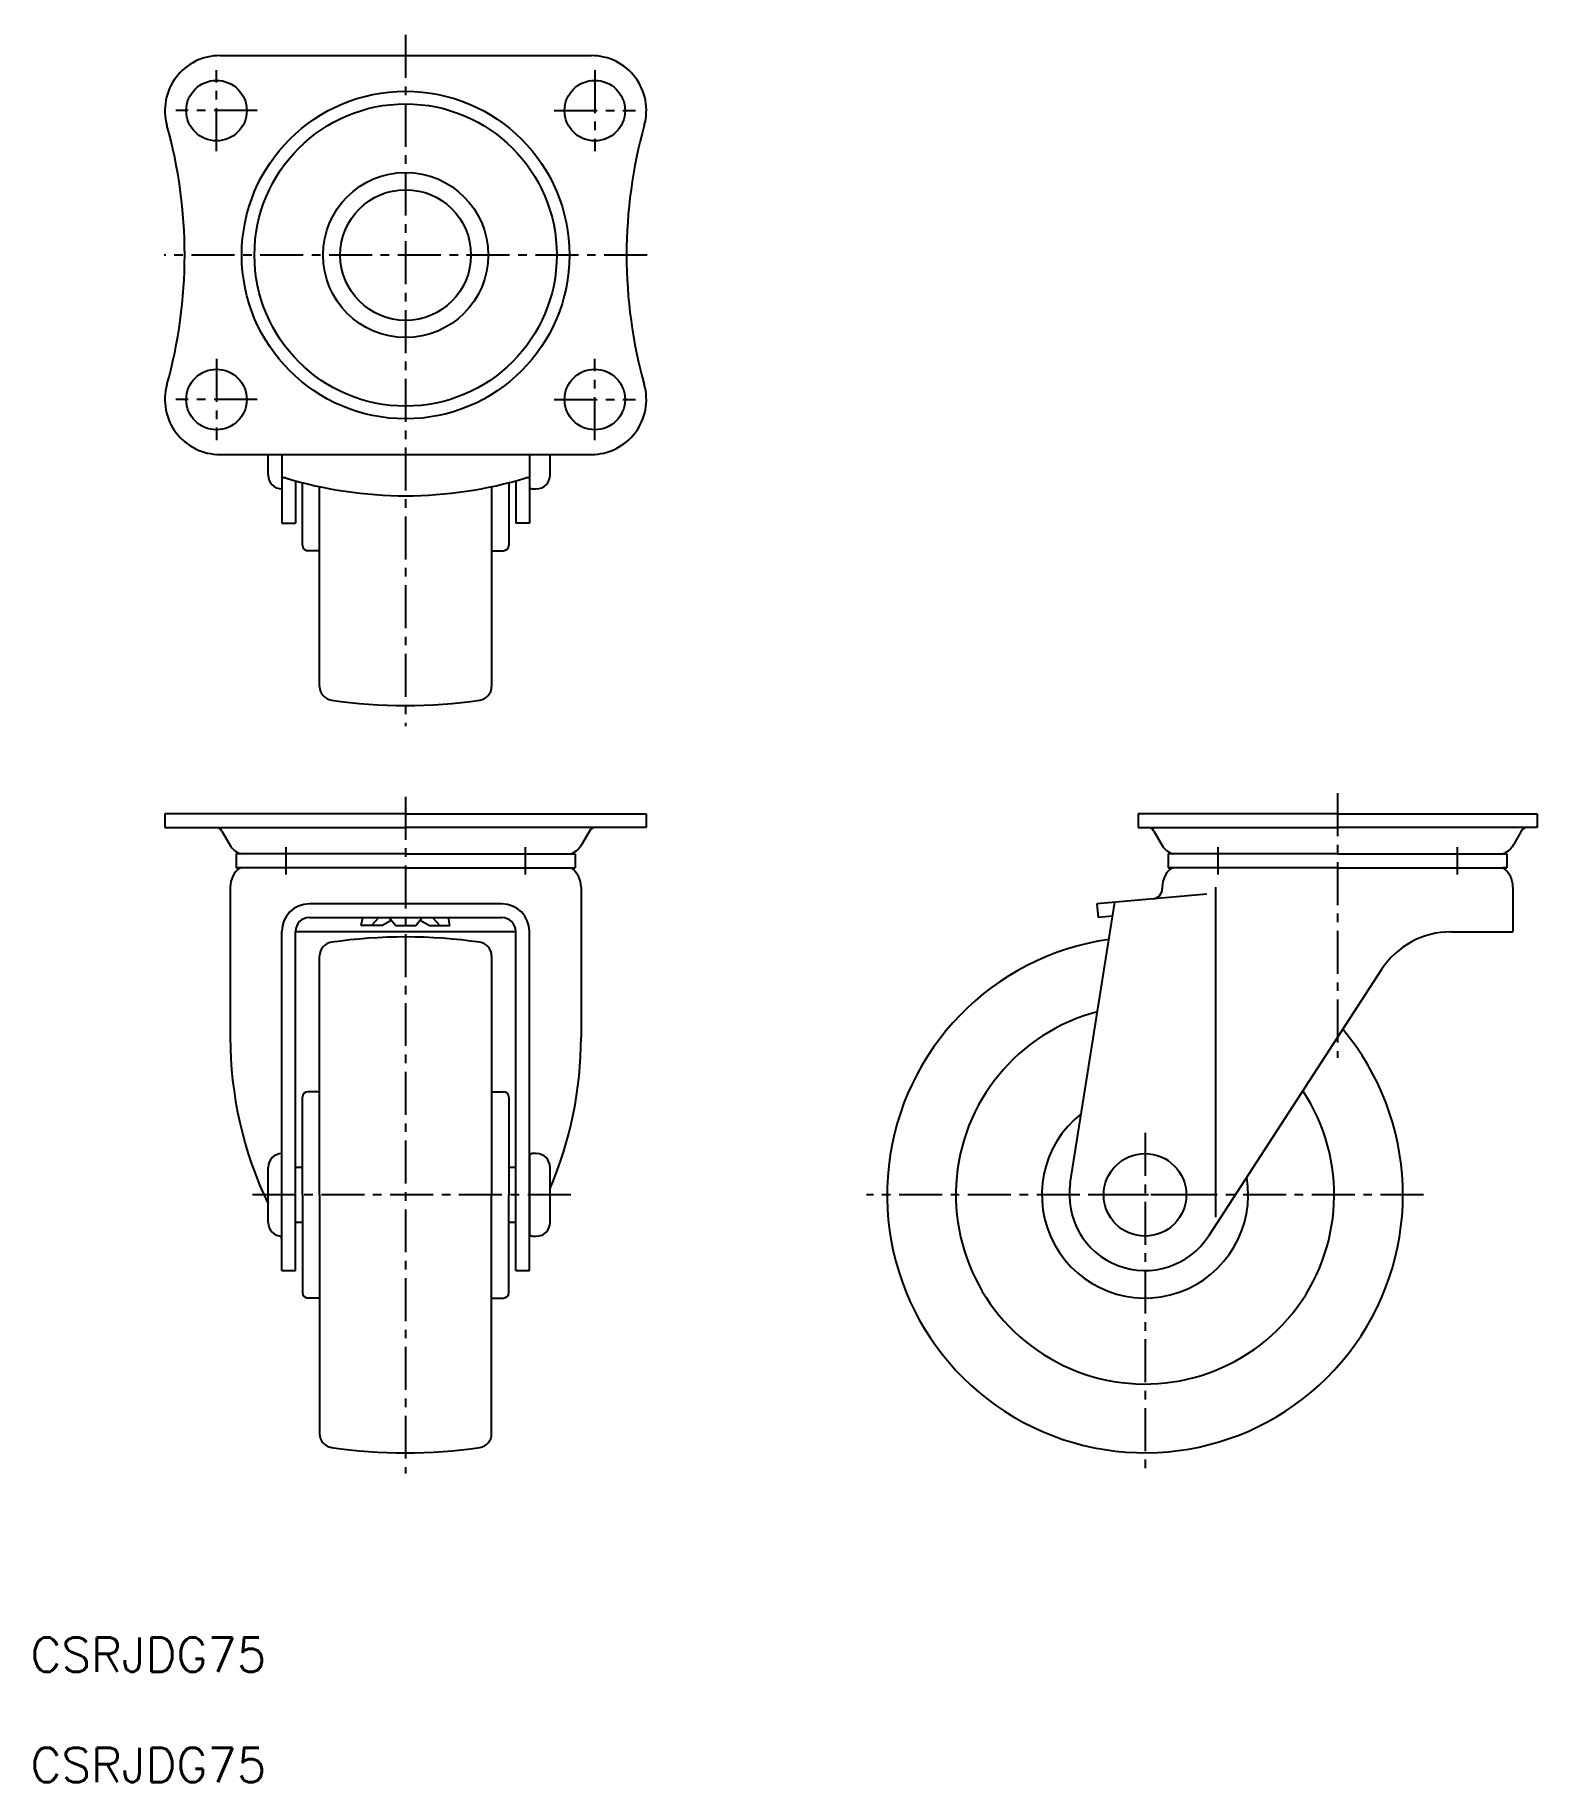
# Model space of a CAD drawing. Extents: x 1 to 219, y -12 to 242.
import ezdxf

# ---------------------------------------------------------------- set-up
doc = ezdxf.new("R2010")
doc.units = 0
doc.header["$LTSCALE"] = 5
doc.linetypes.add('CENTER', pattern=[2, 1.25, -0.25, 0.25, -0.25])
doc.layers.get('0').update_dxf_attribs({"linetype": 'CONTINUOUS'})
doc.layers.add('CENTER', color=1, linetype='CENTER')
doc.styles.get("Standard").update_dxf_attribs({"font": 'txt.shx'})

msp = doc.modelspace()

# ---------------------------------------------------------------- linework, layer by layer
at = {"color": 7, "linetype": 'CONTINUOUS'}
for p, q in [((27.580964, 239.264555), (81.580964, 239.264555)), ((27.580964, 181.264555), (81.580964, 181.264555)), ((34.580964, 178.264555), (34.580964, 181.264555)), ((36.580964, 181.264555), (36.580964, 171.264555)), ((72.580964, 181.264555), (72.580964, 176.664555)), ((72.580964, 181.264555), (72.580964, 171.264555)), ((75.580964, 178.264555), (75.580964, 181.264555)), ((37.109924, 177.864531), (36.580964, 177.864531)), ((72.580964, 177.864531), (72.052004, 177.864531)), ((38.580964, 177.437226), (38.580964, 171.264555)), ((39.580964, 168.064555), (39.580964, 177.169804)), ((42.080964, 147.523638), (42.080964, 176.581082)), ((67.080964, 176.581082), (67.080964, 147.523638)), ((69.580964, 177.169804), (69.580964, 168.064555)), ((70.580964, 177.437226), (70.580964, 171.264555)), ((72.980964, 176.264555), (73.580964, 176.264555)), ((36.580964, 171.264555), (38.580964, 171.264555)), ((72.580964, 171.264555), (70.580964, 171.264555)), ((42.080964, 167.264555), (40.380964, 167.264555)), ((67.080964, 167.264555), (68.780964, 167.264555)), ((54.580964, 129.008493), (19.589138, 129.008493)), ((19.589138, 129.008493), (19.589138, 127.008493)), ((54.580964, 129.008493), (89.572791, 129.008493)), ((89.572791, 129.008493), (89.572791, 127.008493)), ((161.080964, 129.008493), (161.080964, 127.008493)), ((190.080964, 129.008493), (161.080964, 129.008493)), ((190.080964, 129.008493), (219.080964, 129.008493)), ((219.080964, 129.008493), (219.080964, 127.008493)), ((19.589138, 127.008493), (54.580964, 127.008493)), ((27.871459, 126.508493), (29.02616, 124.508493)), ((89.572791, 127.008493), (54.580964, 127.008493)), ((81.290469, 126.508493), (80.135768, 124.508493)), ((161.080964, 127.008493), (190.080964, 127.008493)), ((163.371459, 126.508493), (164.52616, 124.508493)), ((219.080964, 127.008493), (190.080964, 127.008493)), ((216.790469, 126.508493), (215.635768, 124.508493)), ((54.580964, 123.180368), (29.955747, 123.180368)), ((29.955747, 123.180368), (29.955747, 121.180368)), ((30.623382, 123.180368), (29.955747, 123.180368)), ((54.580964, 123.180368), (29.955747, 123.180368)), ((54.580964, 123.180368), (79.206182, 123.180368)), ((78.538546, 123.180368), (79.206182, 123.180368)), ((79.206182, 123.180368), (79.206182, 121.180368)), ((166.123382, 123.180368), (165.455747, 123.180368)), ((165.455747, 123.180368), (165.455747, 121.180368)), ((190.080964, 123.180368), (165.455747, 123.180368)), ((190.080964, 123.180368), (214.706182, 123.180368)), ((214.038546, 123.180368), (214.706182, 123.180368)), ((214.706182, 123.180368), (214.706182, 121.180368)), ((54.580964, 121.180368), (29.955747, 121.180368)), ((29.955747, 121.180368), (30.518997, 121.180368)), ((54.580964, 121.180368), (29.955747, 121.180368)), ((54.580964, 121.180368), (79.206182, 121.180368)), ((165.455747, 121.180368), (166.018997, 121.180368)), ((190.080964, 121.180368), (165.455747, 121.180368)), ((190.080964, 121.180368), (214.706182, 121.180368)), ((214.706182, 121.180368), (214.142931, 121.180368)), ((29.080964, 118.352243), (29.080964, 96.531598)), ((80.080964, 118.352243), (80.080964, 96.531598)), ((171.074386, 117.320343), (155.080964, 115.9211)), ((164.580964, 118.352243), (164.580964, 118.126739)), ((172.322586, 118.352243), (172.322586, 70.371761)), ((215.580964, 118.352243), (215.580964, 111.852243)), ((68.580964, 115.9211), (40.580964, 115.9211)), ((151.216392, 75.333022), (157.68094, 116.148569)), ((155.080964, 115.9211), (155.255276, 113.928711)), ((36.580964, 62.612243), (36.580964, 111.9211)), ((38.580964, 62.612243), (38.580964, 111.928711)), ((70.580964, 111.852243), (38.580964, 111.852243)), ((40.580964, 113.928711), (68.580964, 113.928711)), ((48.134066, 112.783493), (48.350947, 113.928711)), ((51.116862, 112.783493), (48.134066, 112.783493)), ((50.673625, 113.928711), (49.625464, 112.783493)), ((51.116862, 112.783493), (52.457396, 113.55745)), ((53.089566, 112.783493), (52.15415, 113.928711)), ((53.089566, 112.783493), (56.072363, 112.783493)), ((56.072363, 112.783493), (57.007778, 113.928711)), ((56.704532, 113.55745), (58.045066, 112.783493)), ((58.045066, 112.783493), (61.027863, 112.783493)), ((58.488303, 113.928711), (59.536464, 112.783493)), ((61.027863, 112.783493), (60.810981, 113.928711)), ((70.580964, 62.612243), (70.580964, 111.928711)), ((72.580964, 62.612243), (72.580964, 111.9211)), ((157.358493, 114.112719), (155.255276, 113.928711)), ((206.545775, 111.852243), (215.580964, 111.852243)), ((42.080964, 73.612243), (42.080964, 108.353159)), ((67.080964, 108.353159), (67.080964, 73.612243)), ((196.481728, 106.387911), (171.30634, 67.621213)), ((39.580964, 73.612243), (39.580964, 87.812243)), ((42.080964, 88.612243), (40.380964, 88.612243)), ((67.080964, 88.612243), (68.780964, 88.612243)), ((69.580964, 87.812243), (69.580964, 73.612243)), ((72.580964, 79.212243), (72.580964, 68.012243)), ((73.580964, 79.612243), (72.980964, 79.612243)), ((34.580964, 69.612243), (34.580964, 77.612243)), ((39.580964, 77.612243), (38.580964, 77.612243)), ((70.580964, 77.612243), (69.580964, 77.612243)), ((75.580964, 69.612243), (75.580964, 77.612243)), ((39.580964, 73.612243), (39.580964, 59.412243)), ((42.080964, 73.612243), (42.080964, 38.871326)), ((67.080964, 38.871326), (67.080964, 73.612243)), ((69.580964, 59.412243), (69.580964, 73.612243)), ((39.580964, 69.612243), (38.580964, 69.612243)), ((70.580964, 69.612243), (69.580964, 69.612243)), ((72.980964, 67.612243), (73.580964, 67.612243)), ((36.580964, 62.612243), (38.580964, 62.612243)), ((70.580964, 62.612243), (72.580964, 62.612243)), ((42.080964, 58.612243), (40.380964, 58.612243)), ((67.080964, 58.612243), (68.780964, 58.612243))]:
    msp.add_line(p, q, dxfattribs=at)
for centre, radius in [((27.080964, 231.264555), 4.4), ((54.580964, 210.264555), 23.822753), ((82.080964, 231.264555), 4.4), ((54.580964, 210.264555), 21.975233), ((54.580964, 210.264555), 12), ((54.580964, 210.264555), 9.5), ((27.080964, 189.264555), 4.4), ((82.080964, 189.264555), 4.4), ((162.080964, 73.612243), 6)]:
    msp.add_circle(centre, radius, dxfattribs=at)
for centre, radius, start, end in [((27.580964, 231.264555), 8, 90, 195.618498), ((81.580964, 231.264555), 8, 344.381502, 90), ((-47.53894, 210.264555), 70, 0, 15.618498), ((156.700868, 210.264555), 70, 164.381502, 180), ((-47.53894, 210.264555), 70, 344.381502, 0), ((156.700868, 210.264555), 70, 180, 195.618498), ((27.580964, 189.264555), 8, 164.381502, 270), ((81.580964, 189.264555), 8, 270, 15.618498), ((36.580964, 178.264555), 2, 180, 270), ((54.580964, 235.264555), 60, 253.071147, 286.928853), ((73.580964, 178.264555), 2, 270, 0), ((72.980964, 176.664555), 0.4, 180, 270), ((40.380964, 168.064555), 0.8, 180, 270), ((68.780964, 168.064555), 0.8, 270, 0), ((44.080964, 147.523638), 2, 180, 261.730142), ((65.080964, 147.523638), 2, 278.269858, 0), ((54.580964, 219.764555), 75, 261.730142, 278.269858), ((27.005434, 126.008493), 1, 30, 90), ((31.624236, 126.008493), 3, 210, 250.511476), ((77.537692, 126.008493), 3, 289.488524, 330), ((82.156494, 126.008493), 1, 90, 150), ((162.505434, 126.008493), 1, 30, 90), ((167.124236, 126.008493), 3, 210, 250.511476), ((213.037692, 126.008493), 3, 289.488524, 330), ((217.656494, 126.008493), 1, 90, 150), ((32.580964, 118.352243), 3.5, 126.095543, 180), ((76.580964, 118.352243), 3.5, 0, 53.904457), ((168.080964, 118.352243), 3.5, 126.095543, 180), ((212.080964, 118.352243), 3.5, 0, 53.904457), ((163.080964, 118.126739), 1.5, 275, 0), ((40.580964, 111.9211), 4, 90, 180), ((68.580964, 111.9211), 4, 0, 90), ((40.580964, 111.928711), 2, 90, 180), ((68.580964, 111.928711), 2, 0, 90), ((206.545775, 99.852243), 12, 90, 147), ((44.080964, 108.353159), 2, 98.269858, 180), ((54.580964, 36.112243), 75, 81.730142, 98.269858), ((65.080964, 108.353159), 2, 0, 81.730142), ((162.080964, 73.612243), 37.5, 98.057624, 39.942376), ((162.080964, 73.612243), 27.5, 104.578178, 33.421822), ((85.124754, 96.531598), 56.04379, 180, 205.596031), ((24.037174, 96.531598), 56.04379, 336.883087, 0), ((40.380964, 87.812243), 0.8, 90, 180), ((68.780964, 87.812243), 0.8, 0, 90), ((162.080964, 73.612243), 15, 128.166572, 9.833428), ((36.580964, 77.612243), 2, 90, 180), ((72.980964, 79.212243), 0.4, 90, 180), ((73.580964, 77.612243), 2, 0, 90), ((162.080964, 73.612243), 11, 171, 327), ((36.580964, 69.612243), 2, 180, 270), ((73.580964, 69.612243), 2, 270, 0), ((28.522535, 66.447631), 8.05843, 0, 8.322483), ((72.980964, 68.012243), 0.4, 180, 270), ((40.380964, 59.412243), 0.8, 180, 270), ((68.780964, 59.412243), 0.8, 270, 0), ((44.080964, 38.871326), 2, 180, 261.730142), ((65.080964, 38.871326), 2, 278.269858, 0), ((54.580964, 111.112243), 75, 261.730142, 278.269858)]:
    msp.add_arc(centre, radius, start, end, dxfattribs=at)
at = {"layer": 'CENTER', "color": 1, "linetype": 'CENTER'}
for p, q in [((54.580964, 242.264555), (54.580964, 141.764555)), ((27.080964, 225.364555), (27.080964, 237.164555)), ((82.080964, 237.164555), (82.080964, 225.364555)), ((32.980964, 231.264555), (21.180964, 231.264555)), ((76.180964, 231.264555), (87.980964, 231.264555)), ((89.700868, 210.264555), (19.46106, 210.264555)), ((27.080964, 195.164555), (27.080964, 183.364555)), ((82.080964, 183.364555), (82.080964, 195.164555)), ((32.980964, 189.264555), (21.180964, 189.264555)), ((76.180964, 189.264555), (87.980964, 189.264555)), ((54.580964, 131.508493), (54.580964, 33.112243)), ((190.080964, 132.008493), (190.080964, 93.531598)), ((37.180964, 124.180368), (37.180964, 120.180368)), ((71.980964, 124.180368), (71.980964, 120.180368)), ((172.680964, 124.180368), (172.680964, 120.180368)), ((207.480964, 124.180368), (207.480964, 120.180368)), ((162.080964, 82.612243), (162.080964, 33.112243)), ((78.580964, 73.612243), (31.580964, 73.612243)), ((202.580964, 73.612243), (121.580964, 73.612243)), ((169.180964, 73.612243), (154.980964, 73.612243))]:
    msp.add_line(p, q, dxfattribs=at)

# ---------------------------------------------------------------- texts
for p in [(0.042629, 4.270186), (0.042629, -11.763764)]:
    msp.add_text('CSRJDG75', height=5).set_placement(p)

doc.saveas('drawing.dxf')
